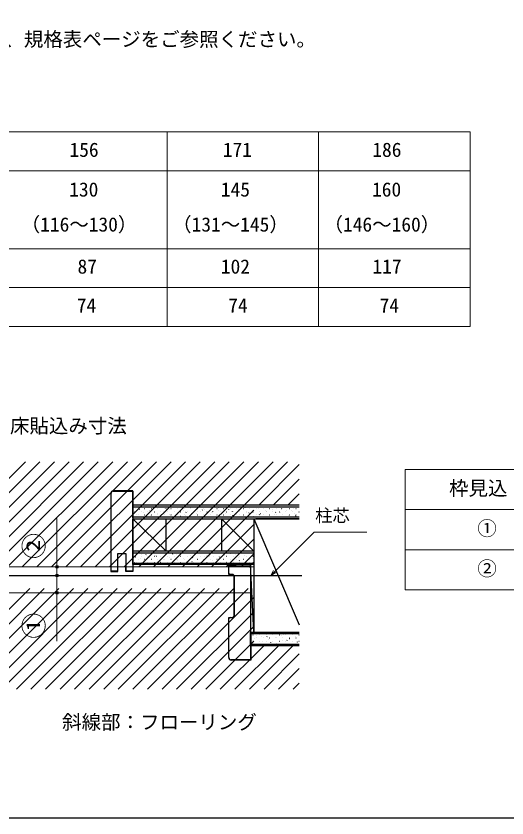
# Model space of a CAD drawing. Units: millimetres, scale not verified. Extents: x -525 to 525, y -783 to 779.
# Drawn here: x -345.4 to -118.4, y -783.4 to -412.6 of the extents above; entities that cross this region are included whole.
import ezdxf
from ezdxf.enums import TextEntityAlignment as Align

# ---------------------------------------------------------------- set-up
doc = ezdxf.new("R2010")
doc.units = ezdxf.units.MM
doc.header["$LTSCALE"] = 4
for name, color, linetype, lineweight in [('0-1_TABLE1', 7, 'Continuous', 18), ('0-6_YKK_13', 4, 'Continuous', 18), ('0-8_YKK_D', 6, 'Continuous', 18)]:
    doc.layers.add(name, color=color, linetype=linetype, lineweight=lineweight)
for name, color, linetype in [('0-2_USER1', 3, 'Continuous'), ('0-4_YKK_11E', 7, 'Continuous'), ('0-5_YKK_12', 2, 'Continuous'), ('0-9_YKK_ZWAK', 7, 'Continuous'), ('0-A_YSS_K', 3, 'Continuous')]:
    doc.layers.add(name, color=color, linetype=linetype)
doc.styles.add('ＭＳ ゴシック', font='')
doc.styles.get('ＭＳ ゴシック').set_extended_font_data('MS Gothic')

msp = doc.modelspace()

# ---------------------------------------------------------------- linework, layer by layer
at = {"layer": '0-1_TABLE1'}
for p, q in [((-475.516, -466.166), (-135.516, -466.166)), ((-275.516, -466.166), (-275.516, -556.166)), ((-205.516, -466.166), (-205.516, -556.166)), ((-135.516, -466.166), (-135.516, -556.166)), ((-475.516, -484.166), (-135.516, -484.166)), ((-475.516, -520.166), (-135.516, -520.166)), ((-475.516, -538.166), (-135.516, -538.166)), ((-475.516, -556.166), (-135.516, -556.166)), ((-165.534, -622.203), (74.466, -622.203)), ((-165.534, -622.203), (-165.534, -677.942)), ((-165.534, -640.782), (74.466, -640.782)), ((-165.534, -659.362), (74.466, -659.362)), ((-165.534, -677.942), (74.466, -677.942))]:
    msp.add_line(p, q, dxfattribs=at)
at = {"layer": '0-4_YKK_11E'}
for p, q in [((-300.451, -632.268), (-291.451, -632.268)), ((-291.451, -644.668), (-291.351, -644.668)), ((-291.451, -664.368), (-291.351, -664.368)), ((-245.451, -670.868), (-246.451, -670.868)), ((-244.551, -689.768), (-244.551, -671.768)), ((-244.451, -689.768), (-244.451, -671.768)), ((-247.051, -709.268), (-247.051, -691.268)), ((-246.451, -690.668), (-245.451, -690.668))]:
    msp.add_line(p, q, dxfattribs=at)
for points in [[(-301.551, -633.268), (-301.551, -669.368), (-298.351, -669.368), (-298.351, -667.368)], [(-291.451, -632.268), (-291.451, -669.268), (-294.451, -669.268), (-294.451, -661.268), (-298.451, -661.268), (-298.451, -669.268), (-301.451, -669.268), (-301.451, -633.268)], [(-291.351, -644.668), (-291.351, -632.168), (-300.451, -632.168)], [(-291.351, -664.368), (-291.351, -669.368), (-294.551, -669.368), (-294.551, -667.368)], [(-247.051, -670.268), (-247.051, -666.668), (-243.551, -666.668), (-243.551, -666.768), (-236.951, -666.768), (-236.951, -697.768), (-236.951, -710.268), (-245.951, -710.268)], [(-245.451, -670.768), (-246.951, -670.768), (-246.951, -666.768), (-243.551, -666.768)], [(-246.951, -709.268), (-246.951, -690.768), (-245.451, -690.768)], [(-236.951, -697.868), (-236.851, -697.868), (-236.851, -710.368), (-245.951, -710.368)]]:
    msp.add_lwpolyline(points, dxfattribs=at)
for centre, radius, start, end in [((-300.451, -633.268), 1.1, 90, 180), ((-300.451, -633.268), 1, 90, 180), ((-246.451, -670.268), 0.6, 180, 270), ((-245.451, -671.768), 1, 0, 90), ((-245.451, -671.768), 0.9, 360, 90), ((-246.451, -691.268), 0.6, 90, 180), ((-245.451, -689.768), 0.9, 270, 0), ((-245.451, -689.768), 1, 270, 0), ((-245.951, -709.268), 1.1, 180, 270), ((-245.951, -709.268), 1, 180, 270)]:
    msp.add_arc(centre, radius, start, end, dxfattribs=at)
at = {"layer": '0-5_YKK_12'}
msp.add_line((-474.201, -671.268), (-213.201, -671.268), dxfattribs=at)
at = {"layer": '0-6_YKK_13'}
for p, q in [((-389.674, -667.268), (-341.074, -618.668)), ((-382.939, -667.268), (-334.339, -618.668)), ((-376.204, -667.268), (-327.604, -618.668)), ((-369.469, -667.268), (-320.869, -618.668)), ((-362.734, -667.268), (-314.134, -618.668)), ((-355.998, -667.268), (-307.398, -618.668)), ((-349.263, -667.268), (-300.663, -618.668)), ((-342.528, -667.268), (-293.928, -618.668)), ((-335.793, -667.268), (-287.193, -618.668)), ((-329.058, -667.268), (-280.458, -618.668)), ((-322.322, -667.268), (-273.722, -618.668)), ((-315.587, -667.268), (-266.987, -618.668)), ((-308.852, -667.268), (-260.252, -618.668)), ((-302.117, -667.268), (-253.517, -618.668)), ((-295.382, -667.268), (-246.782, -618.668)), ((-288.646, -667.268), (-240.047, -618.668)), ((-281.911, -667.268), (-233.311, -618.668)), ((-275.176, -667.268), (-226.576, -618.668)), ((-268.441, -667.268), (-219.841, -618.668)), ((-233.206, -638.768), (-214.451, -620.014)), ((-226.471, -638.768), (-214.451, -626.749)), ((-219.735, -638.768), (-214.451, -633.484)), ((-261.706, -667.268), (-235.451, -641.014)), ((-254.971, -667.268), (-235.451, -647.749)), ((-248.235, -667.268), (-235.451, -654.484)), ((-241.5, -667.268), (-235.451, -661.219)), ((-235.451, -667.268), (-451.951, -667.268)), ((-385.658, -723.868), (-339.058, -677.268)), ((-378.922, -723.868), (-332.322, -677.268)), ((-372.187, -723.868), (-325.587, -677.268)), ((-365.452, -723.868), (-318.852, -677.268)), ((-358.717, -723.868), (-312.117, -677.268)), ((-351.982, -723.868), (-305.382, -677.268)), ((-345.247, -723.868), (-298.647, -677.268)), ((-338.511, -723.868), (-291.911, -677.268)), ((-331.776, -723.868), (-285.176, -677.268)), ((-325.041, -723.868), (-278.441, -677.268)), ((-318.306, -723.868), (-271.706, -677.268)), ((-311.571, -723.868), (-264.971, -677.268)), ((-304.835, -723.868), (-258.235, -677.268)), ((-298.1, -723.868), (-251.5, -677.268)), ((-291.365, -723.868), (-244.765, -677.268)), ((-284.63, -723.868), (-238.03, -677.268)), ((-236.951, -679.268), (-450.451, -679.268)), ((-277.895, -723.868), (-235.451, -681.425)), ((-271.159, -723.868), (-235.451, -688.16)), ((-264.424, -723.868), (-235.451, -694.895)), ((-257.689, -723.868), (-235.451, -701.631)), ((-250.954, -723.868), (-230.854, -703.768)), ((-244.219, -723.868), (-224.119, -703.768)), ((-237.483, -723.868), (-217.383, -703.768)), ((-230.748, -723.868), (-214.451, -707.571)), ((-224.013, -723.868), (-214.451, -714.307)), ((-217.278, -723.868), (-214.451, -721.042))]:
    msp.add_line(p, q, dxfattribs=at)
at = {"layer": '0-8_YKK_D'}
for points in [[(-326.453, -671.268), (-326.453, -667.268), (-326.453, -644.946)], [(-227.623, -671.268), (-225.82, -669.465), (-207.623, -651.268), (-183.232, -651.268)], [(-225.337, -669.948), (-227.623, -671.268), (-226.303, -668.982)], [(-326.453, -671.268), (-326.453, -679.268), (-326.453, -701.591)]]:
    msp.add_lwpolyline(points, dxfattribs=at)
for centre in [(-326.453, -667.268), (-326.453, -671.268), (-326.453, -671.268), (-326.453, -679.268)]:
    msp.add_circle(centre, 0.637, dxfattribs=at)
at = {"layer": '0-9_YKK_ZWAK'}
msp.add_lwpolyline([(-525, -783.4), (525, -783.4), (525, 746.6)], dxfattribs=at)
at = {"layer": '0-A_YSS_K'}
for p, q in [((-291.451, -639.518), (-214.451, -639.518)), ((-290.233, -640.468), (-290.224, -640.465)), ((-288.964, -640.264), (-288.914, -640.264)), ((-288.409, -640.698), (-288.326, -640.643)), ((-285.924, -640.264), (-285.874, -640.264)), ((-283.724, -641.004), (-283.715, -641.001)), ((-283.606, -641.437), (-283.523, -641.382)), ((-282.884, -640.264), (-282.834, -640.264)), ((-280.981, -640.033), (-280.972, -640.03)), ((-280.917, -639.657), (-280.834, -639.602)), ((-279.844, -640.264), (-279.794, -640.264)), ((-277.215, -641.54), (-277.205, -641.537)), ((-276.804, -640.264), (-276.754, -640.264)), ((-276.114, -640.396), (-276.031, -640.341)), ((-274.472, -640.569), (-274.462, -640.565)), ((-273.764, -640.264), (-273.714, -640.264)), ((-270.724, -640.264), (-270.674, -640.264)), ((-267.962, -641.105), (-267.953, -641.101)), ((-267.684, -640.264), (-267.634, -640.264)), ((-264.842, -640), (-264.833, -639.996)), ((-264.644, -640.264), (-264.594, -640.264)), ((-261.604, -640.264), (-261.554, -640.264)), ((-259.326, -641.038), (-259.242, -640.982)), ((-258.564, -640.264), (-258.514, -640.264)), ((-258.333, -640.536), (-258.324, -640.532)), ((-255.543, -639.548), (-255.533, -639.544)), ((-255.524, -640.264), (-255.474, -640.264)), ((-252.484, -640.264), (-252.434, -640.264)), ((-251.834, -639.997), (-251.75, -639.941)), ((-251.824, -641.072), (-251.814, -641.068)), ((-249.444, -640.264), (-249.394, -640.264)), ((-249.034, -640.084), (-249.024, -640.08)), ((-247.031, -640.736), (-246.948, -640.68)), ((-246.404, -640.264), (-246.354, -640.264)), ((-243.364, -640.264), (-243.314, -640.264)), ((-242.524, -640.619), (-242.515, -640.616)), ((-240.324, -640.264), (-240.274, -640.264)), ((-239.781, -639.648), (-239.772, -639.645)), ((-239.539, -639.695), (-239.456, -639.639)), ((-237.284, -640.264), (-237.234, -640.264)), ((-236.015, -641.155), (-236.006, -641.152)), ((-234.244, -640.264), (-234.194, -640.264)), ((-233.272, -640.184), (-233.263, -640.181)), ((-231.204, -640.264), (-231.154, -640.264)), ((-230.242, -641.377), (-230.159, -641.322)), ((-228.164, -640.264), (-228.114, -640.264)), ((-226.763, -640.72), (-226.753, -640.717)), ((-225.124, -640.264), (-225.074, -640.264)), ((-223.643, -639.615), (-223.633, -639.612)), ((-222.75, -640.336), (-222.667, -640.281)), ((-222.084, -640.264), (-222.034, -640.264)), ((-220.254, -641.256), (-220.244, -641.252)), ((-219.044, -640.264), (-218.994, -640.264)), ((-217.948, -641.075), (-217.864, -641.02)), ((-217.133, -640.151), (-217.124, -640.148)), ((-216.004, -640.264), (-215.954, -640.264)), ((-214.451, -644.268), (-291.451, -644.268)), ((-291.451, -645.018), (-214.451, -645.018)), ((-275.951, -660.018), (-291.451, -645.018)), ((-291.451, -660.018), (-291.451, -645.018)), ((-291.098, -642.478), (-291.015, -642.423)), ((-290.579, -641.879), (-290.529, -641.879)), ((-289.634, -643.097), (-289.625, -643.094)), ((-288.964, -643.254), (-288.914, -643.254)), ((-287.539, -641.879), (-287.489, -641.879)), ((-286.514, -641.992), (-286.505, -641.989)), ((-285.924, -643.254), (-285.874, -643.254)), ((-284.499, -641.879), (-284.449, -641.879)), ((-283.125, -643.633), (-283.116, -643.63)), ((-282.884, -643.254), (-282.834, -643.254)), ((-281.802, -644.161), (-281.718, -644.105)), ((-281.459, -641.879), (-281.409, -641.879)), ((-280.005, -642.528), (-279.996, -642.525)), ((-279.844, -643.254), (-279.794, -643.254)), ((-278.419, -641.879), (-278.369, -641.879)), ((-276.804, -643.254), (-276.754, -643.254)), ((-276.616, -644.169), (-276.606, -644.166)), ((-275.951, -660.018), (-275.951, -645.018)), ((-275.379, -641.879), (-275.329, -641.879)), ((-274.31, -643.12), (-274.226, -643.064)), ((-273.764, -643.254), (-273.714, -643.254)), ((-273.496, -643.064), (-273.486, -643.061)), ((-272.339, -641.879), (-272.289, -641.879)), ((-270.724, -643.254), (-270.674, -643.254)), ((-270.706, -642.076), (-270.696, -642.073)), ((-269.507, -643.859), (-269.424, -643.803)), ((-269.299, -641.879), (-269.249, -641.879)), ((-267.684, -643.254), (-267.634, -643.254)), ((-266.987, -643.6), (-266.977, -643.597)), ((-266.818, -642.079), (-266.734, -642.023)), ((-266.259, -641.879), (-266.209, -641.879)), ((-264.644, -643.254), (-264.594, -643.254)), ((-264.196, -642.612), (-264.187, -642.609)), ((-263.219, -641.879), (-263.169, -641.879)), ((-262.015, -642.818), (-261.932, -642.762)), ((-261.604, -643.254), (-261.554, -643.254)), ((-261.453, -641.641), (-261.444, -641.637)), ((-260.477, -644.136), (-260.468, -644.133)), ((-260.179, -641.879), (-260.129, -641.879)), ((-258.564, -643.254), (-258.514, -643.254)), ((-257.687, -643.148), (-257.678, -643.145)), ((-257.139, -641.879), (-257.089, -641.879)), ((-255.524, -643.254), (-255.474, -643.254)), ((-254.944, -642.177), (-254.935, -642.173)), ((-254.523, -641.777), (-254.44, -641.721)), ((-254.099, -641.879), (-254.049, -641.879)), ((-252.484, -643.254), (-252.434, -643.254)), ((-251.178, -643.684), (-251.168, -643.68)), ((-251.059, -641.879), (-251.009, -641.879)), ((-250.451, -645.018), (-235.451, -660.018)), ((-250.451, -645.018), (-250.451, -660.018)), ((-249.444, -643.254), (-249.394, -643.254)), ((-248.435, -642.712), (-248.425, -642.709)), ((-248.019, -641.879), (-247.969, -641.879)), ((-246.404, -643.254), (-246.354, -643.254)), ((-245.315, -641.608), (-245.305, -641.604)), ((-245.226, -643.459), (-245.143, -643.404)), ((-244.979, -641.879), (-244.929, -641.879)), ((-244.669, -644.22), (-244.659, -644.216)), ((-243.364, -643.254), (-243.314, -643.254)), ((-241.939, -641.879), (-241.889, -641.879)), ((-241.925, -643.248), (-241.916, -643.245)), ((-240.424, -644.198), (-240.34, -644.143)), ((-240.324, -643.254), (-240.274, -643.254)), ((-238.899, -641.879), (-238.849, -641.879)), ((-238.805, -642.143), (-238.796, -642.14)), ((-237.734, -642.418), (-237.651, -642.363)), ((-237.284, -643.254), (-237.234, -643.254)), ((-235.859, -641.879), (-235.809, -641.879)), ((-235.451, -645.018), (-235.451, -697.518)), ((-235.451, -645.018), (-214.451, -694.018)), ((-235.416, -643.784), (-235.407, -643.781)), ((-214.451, -645.018), (-234.551, -645.018)), ((-234.244, -643.254), (-234.194, -643.254)), ((-232.932, -643.157), (-232.848, -643.102)), ((-232.819, -641.879), (-232.769, -641.879)), ((-232.296, -642.679), (-232.287, -642.676)), ((-231.204, -643.254), (-231.154, -643.254)), ((-229.779, -641.879), (-229.729, -641.879)), ((-229.506, -641.691), (-229.496, -641.688)), ((-228.164, -643.254), (-228.114, -643.254)), ((-226.739, -641.879), (-226.689, -641.879)), ((-225.787, -643.215), (-225.777, -643.212)), ((-225.44, -642.116), (-225.356, -642.061)), ((-225.124, -643.254), (-225.074, -643.254)), ((-223.699, -641.879), (-223.649, -641.879)), ((-222.997, -642.227), (-222.987, -642.224)), ((-222.084, -643.254), (-222.034, -643.254)), ((-220.659, -641.879), (-220.609, -641.879)), ((-219.278, -643.751), (-219.268, -643.748)), ((-219.044, -643.254), (-218.994, -643.254)), ((-217.619, -641.879), (-217.569, -641.879)), ((-216.487, -642.763), (-216.478, -642.76)), ((-216.143, -643.798), (-216.059, -643.743)), ((-216.004, -643.254), (-215.954, -643.254)), ((-214.579, -641.879), (-214.529, -641.879)), ((-291.451, -666.268), (-291.451, -660.018)), ((-235.451, -660.018), (-291.451, -660.018)), ((-291.451, -660.768), (-235.451, -660.768)), ((-290.579, -662.309), (-290.529, -662.309)), ((-290.08, -662.642), (-290.071, -662.638)), ((-288.964, -663.684), (-288.914, -663.684)), ((-288.029, -663.453), (-287.945, -663.398)), ((-287.539, -662.309), (-287.489, -662.309)), ((-287.337, -661.67), (-287.327, -661.667)), ((-285.924, -663.684), (-285.874, -663.684)), ((-285.339, -661.673), (-285.256, -661.618)), ((-284.499, -662.309), (-284.449, -662.309)), ((-283.571, -663.178), (-283.561, -663.174)), ((-282.884, -663.684), (-282.834, -663.684)), ((-281.459, -662.309), (-281.409, -662.309)), ((-280.828, -662.206), (-280.818, -662.203)), ((-280.537, -662.412), (-280.453, -662.357)), ((-279.844, -663.684), (-279.794, -663.684)), ((-278.419, -662.309), (-278.369, -662.309)), ((-277.708, -661.101), (-277.698, -661.098)), ((-277.062, -663.713), (-277.052, -663.71)), ((-276.804, -663.684), (-276.754, -663.684)), ((-275.379, -662.309), (-275.329, -662.309)), ((-274.318, -662.742), (-274.309, -662.739)), ((-273.764, -663.684), (-273.714, -663.684)), ((-273.045, -661.371), (-272.961, -661.316)), ((-272.339, -662.309), (-272.289, -662.309)), ((-271.198, -661.637), (-271.189, -661.634)), ((-270.724, -663.684), (-270.674, -663.684)), ((-269.299, -662.309), (-269.249, -662.309)), ((-267.809, -663.278), (-267.8, -663.275)), ((-267.684, -663.684), (-267.634, -663.684)), ((-266.259, -662.309), (-266.209, -662.309)), ((-264.689, -662.173), (-264.68, -662.17)), ((-264.644, -663.684), (-264.594, -663.684)), ((-263.748, -663.054), (-263.664, -662.998)), ((-263.219, -662.309), (-263.169, -662.309)), ((-261.899, -661.185), (-261.889, -661.182)), ((-261.604, -663.684), (-261.554, -663.684)), ((-260.179, -662.309), (-260.129, -662.309)), ((-258.945, -663.793), (-258.862, -663.737)), ((-258.564, -663.684), (-258.514, -663.684)), ((-258.18, -662.709), (-258.17, -662.706)), ((-257.139, -662.309), (-257.089, -662.309)), ((-256.256, -662.013), (-256.173, -661.957)), ((-255.524, -663.684), (-255.474, -663.684)), ((-255.39, -661.721), (-255.38, -661.718)), ((-254.099, -662.309), (-254.049, -662.309)), ((-252.484, -663.684), (-252.434, -663.684)), ((-251.671, -663.245), (-251.661, -663.242)), ((-251.453, -662.752), (-251.37, -662.696)), ((-251.059, -662.309), (-251.009, -662.309)), ((-249.444, -663.684), (-249.394, -663.684)), ((-248.88, -662.257), (-248.871, -662.254)), ((-248.764, -660.972), (-248.681, -660.916)), ((-248.019, -662.309), (-247.969, -662.309)), ((-246.404, -663.684), (-246.354, -663.684)), ((-246.137, -661.285), (-246.128, -661.282)), ((-245.161, -663.781), (-245.152, -663.778)), ((-244.979, -662.309), (-244.929, -662.309)), ((-243.961, -661.711), (-243.878, -661.655)), ((-243.364, -663.684), (-243.314, -663.684)), ((-242.371, -662.793), (-242.362, -662.789)), ((-241.939, -662.309), (-241.889, -662.309)), ((-240.324, -663.684), (-240.274, -663.684)), ((-239.628, -661.821), (-239.619, -661.818)), ((-238.899, -662.309), (-238.849, -662.309)), ((-237.284, -663.684), (-237.234, -663.684)), ((-235.862, -663.329), (-235.852, -663.325)), ((-235.859, -662.309), (-235.809, -662.309)), ((-291.451, -665.518), (-235.451, -665.518)), ((-235.451, -666.268), (-291.451, -666.268)), ((-290.579, -665.299), (-290.529, -665.299)), ((-289.481, -665.271), (-289.472, -665.267)), ((-287.539, -665.299), (-287.489, -665.299)), ((-286.361, -664.166), (-286.352, -664.162)), ((-284.499, -665.299), (-284.449, -665.299)), ((-281.459, -665.299), (-281.409, -665.299)), ((-279.852, -664.702), (-279.842, -664.698)), ((-278.732, -665.136), (-278.648, -665.08)), ((-278.419, -665.299), (-278.369, -665.299)), ((-275.379, -665.299), (-275.329, -665.299)), ((-273.342, -665.237), (-273.333, -665.234)), ((-272.339, -665.299), (-272.289, -665.299)), ((-271.24, -664.095), (-271.156, -664.039)), ((-270.552, -664.249), (-270.543, -664.246)), ((-269.299, -665.299), (-269.249, -665.299)), ((-266.437, -664.834), (-266.354, -664.778)), ((-266.259, -665.299), (-266.209, -665.299)), ((-264.043, -664.785), (-264.034, -664.782)), ((-263.219, -665.299), (-263.169, -665.299)), ((-261.3, -663.814), (-261.29, -663.811)), ((-260.179, -665.299), (-260.129, -665.299)), ((-257.534, -665.321), (-257.524, -665.318)), ((-257.139, -665.299), (-257.089, -665.299)), ((-254.791, -664.35), (-254.781, -664.346)), ((-254.099, -665.299), (-254.049, -665.299)), ((-251.059, -665.299), (-251.009, -665.299)), ((-249.648, -665.475), (-249.565, -665.42)), ((-248.281, -664.886), (-248.272, -664.882)), ((-248.019, -665.299), (-247.969, -665.299)), ((-244.979, -665.299), (-244.929, -665.299)), ((-242.156, -664.434), (-242.073, -664.379)), ((-241.939, -665.299), (-241.889, -665.299)), ((-241.772, -665.422), (-241.763, -665.418)), ((-238.899, -665.299), (-238.849, -665.299)), ((-238.652, -664.317), (-238.643, -664.313)), ((-237.354, -665.173), (-237.27, -665.118)), ((-236.951, -666.268), (-236.951, -697.518)), ((-235.451, -697.518), (-236.951, -666.268)), ((-235.859, -665.299), (-235.809, -665.299)), ((-236.951, -697.518), (-214.451, -697.518)), ((-214.451, -698.268), (-236.951, -698.268)), ((-236.937, -700.657), (-236.854, -700.602)), ((-235.859, -698.689), (-235.809, -698.689)), ((-235.033, -700.468), (-235.024, -700.464)), ((-234.551, -697.518), (-214.451, -697.518)), ((-234.248, -698.877), (-234.165, -698.822)), ((-234.244, -700.064), (-234.194, -700.064)), ((-232.819, -698.689), (-232.769, -698.689)), ((-231.913, -699.363), (-231.903, -699.359)), ((-231.204, -700.064), (-231.154, -700.064)), ((-229.779, -698.689), (-229.729, -698.689)), ((-229.445, -699.616), (-229.362, -699.561)), ((-229.123, -698.375), (-229.113, -698.371)), ((-228.164, -700.064), (-228.114, -700.064)), ((-226.739, -698.689), (-226.689, -698.689)), ((-225.404, -699.899), (-225.394, -699.895)), ((-225.124, -700.064), (-225.074, -700.064)), ((-223.699, -698.689), (-223.649, -698.689)), ((-222.613, -698.91), (-222.604, -698.907)), ((-222.084, -700.064), (-222.034, -700.064)), ((-221.953, -698.575), (-221.87, -698.52)), ((-220.659, -698.689), (-220.609, -698.689)), ((-219.044, -700.064), (-218.994, -700.064)), ((-218.894, -700.434), (-218.885, -700.431)), ((-217.619, -698.689), (-217.569, -698.689)), ((-216.104, -699.446), (-216.095, -699.443)), ((-216.004, -700.064), (-215.954, -700.064)), ((-214.579, -698.689), (-214.529, -698.689)), ((-236.951, -703.018), (-214.451, -703.018)), ((-235.859, -701.679), (-235.809, -701.679)), ((-234.057, -702.963), (-234.048, -702.96)), ((-232.819, -701.679), (-232.769, -701.679)), ((-231.267, -701.975), (-231.257, -701.972)), ((-229.779, -701.679), (-229.729, -701.679)), ((-228.524, -701.003), (-228.514, -701)), ((-227.641, -702.34), (-227.557, -702.284)), ((-226.739, -701.679), (-226.689, -701.679)), ((-224.758, -702.511), (-224.748, -702.507)), ((-223.699, -701.679), (-223.649, -701.679)), ((-222.014, -701.539), (-222.005, -701.536)), ((-220.659, -701.679), (-220.609, -701.679)), ((-220.149, -701.299), (-220.065, -701.243)), ((-217.619, -701.679), (-217.569, -701.679)), ((-215.505, -702.075), (-215.496, -702.072)), ((-215.346, -702.038), (-215.263, -701.982)), ((-214.579, -701.679), (-214.529, -701.679))]:
    msp.add_line(p, q, dxfattribs=at)
for points in [[(-214.451, -638.768), (-291.451, -638.768), (-291.451, -645.018)], [(-214.451, -703.768), (-236.951, -703.768), (-236.951, -697.518)]]:
    msp.add_lwpolyline(points, dxfattribs=at)

# ---------------------------------------------------------------- texts
at = {"layer": '0-1_TABLE1', "style": 'ＭＳ ゴシック'}
for s, p in [('156', (-320.667, -479.666)), ('171', (-249.797, -479.666)), ('186', (-180.667, -479.666)), ('130', (-320.794, -498.041)), ('145', (-250.692, -498.041)), ('160', (-180.794, -498.041)), ('（116～130）', (-343.218, -514.217)), ('（131～145）', (-273.218, -514.217)), ('（146～160）', (-203.218, -514.217)), ('87', (-316.959, -533.666)), ('102', (-250.692, -533.666)), ('117', (-180.615, -533.666)), ('74', (-317.292, -551.666)), ('74', (-247.292, -551.666)), ('74', (-177.292, -551.666)), ('枠見込', (-145.195, -636.172)), ('①', (-132.13, -654.777)), ('②', (-132.13, -673.356))]:
    msp.add_text(s, height=6.598, dxfattribs=at).set_placement(p, align=Align.BOTTOM_LEFT)
at = {"layer": '0-2_USER1', "style": 'ＭＳ ゴシック'}
for s, p in [('※サイズ設定の詳細については、規格表ページをご参照ください。', (-476.743, -428.584)), ('●埋込敷居（アルミ）使用時の床貼込み寸法', (-474.178, -607.337)), ('斜線部：フローリング', (-324.065, -744.365))]:
    msp.add_text(s, height=6.598, dxfattribs=at).set_placement(p, align=Align.BOTTOM_LEFT)
at = {"layer": '0-8_YKK_D', "style": 'ＭＳ ゴシック'}
msp.add_text('柱芯', height=5.865, dxfattribs=at).set_placement((-207.103, -648.251), align=Align.BOTTOM_LEFT)
for s, p in [('②', (-330.067, -663.628)), ('①', (-330.067, -700.5))]:
    msp.add_text(s, height=8.798, rotation=90, dxfattribs=at).set_placement(p, align=Align.BOTTOM_LEFT)

doc.saveas('drawing.dxf')
